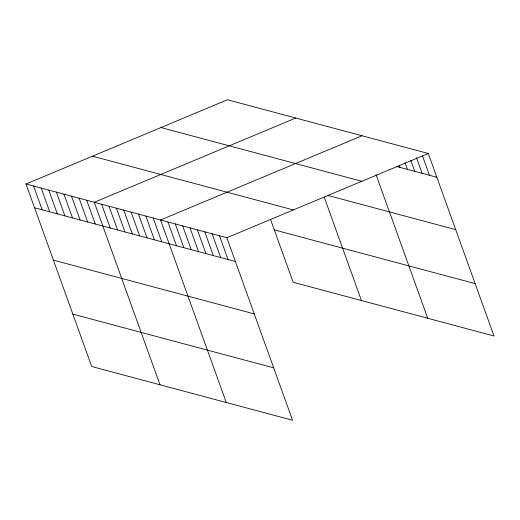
<?xml version="1.0" encoding="UTF-8"?>
<svg xmlns="http://www.w3.org/2000/svg" width="520" height="520" viewBox="0 0 520 520"><rect width="100%" height="100%" fill="white"/><g stroke="black" fill="none" stroke-linecap="round" stroke-linejoin="round"><path stroke-width="0.78" d="M26 184.002L226.844 237.738L292.552 420.245L91.709 366.509L26 184.002L227.448 99.755L428.291 153.491L494 335.998L293.156 282.262L270.517 219.381M295.737 118.027L94.289 202.267L159.998 384.781M362.011 135.759L160.563 219.999L226.272 402.512M226.844 237.738L428.291 153.491M396.344 166.419L436.846 177.255M160.972 127.556L361.816 181.292M327.567 195.358L455.709 229.639M92.476 156.195L293.319 209.937M274.293 229.879L475.137 283.615M34.554 207.766L235.397 261.502M53.417 260.15L254.261 313.885M72.846 314.125L273.689 367.861M422.532 155.974L429.481 175.286M416.507 157.716L422.116 173.316M410.741 160.206L414.752 171.347M404.982 162.689L407.387 169.37M399.224 165.178L400.029 167.401M376.038 174.707L427.719 318.266M324.233 197.171L361.446 300.534M219.479 235.761L228.033 259.532M212.114 233.792L220.669 257.556M204.75 231.822L213.304 255.587M197.386 229.853L205.94 253.617M190.021 227.883L198.575 251.648M182.656 225.914L191.211 249.678M175.292 223.944L183.846 247.708M167.928 221.975L176.488 245.739M153.198 218.03L161.759 241.794M145.834 216.06L154.394 239.824M138.47 214.091L147.03 237.855M131.105 212.121L139.666 235.885M123.741 210.151L132.301 233.916M116.383 208.182L124.937 231.946M109.018 206.213L117.572 229.977M101.653 204.237L110.208 228.007M86.697 200.239L95.258 224.003M79.111 198.211L87.666 221.975M71.526 196.177L80.08 219.941M63.934 194.149L72.495 217.912M56.349 192.12L64.903 215.885M48.763 190.086L57.317 213.857M41.178 188.058L49.732 211.822M33.586 186.03L42.146 209.794"/></g></svg>
